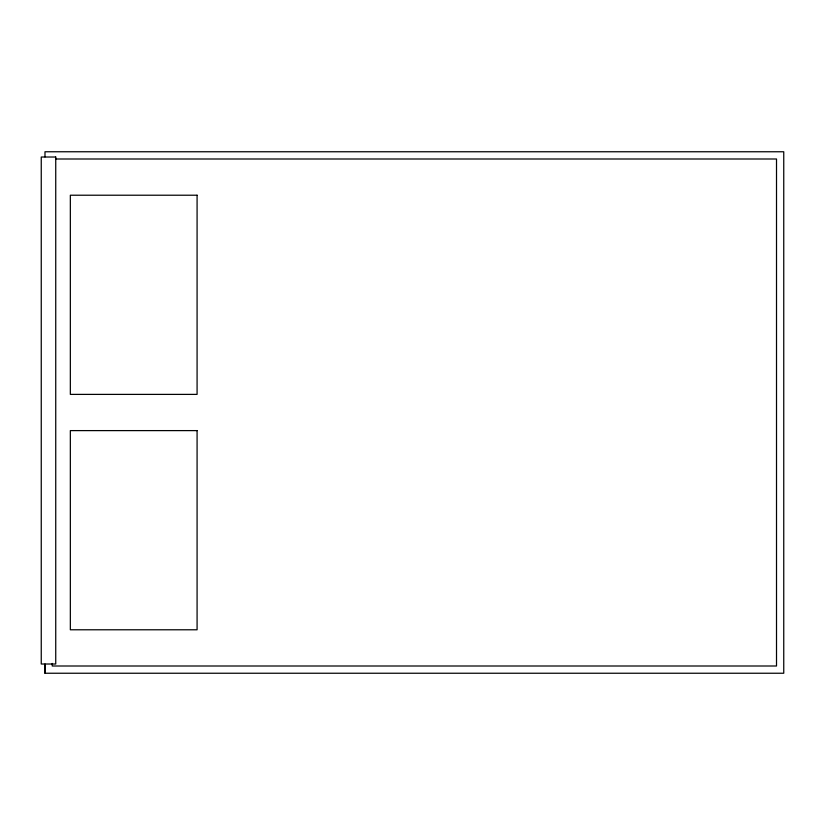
<?xml version="1.0" encoding="UTF-8"?>
<svg xmlns="http://www.w3.org/2000/svg" width="825" height="825" viewBox="0 0 825 825"><rect width="100%" height="100%" fill="white"/><g stroke="black" fill="none" stroke-linecap="round" stroke-linejoin="round"><path stroke-width="1.24" d="M44.983 673.241L44.983 664.238L44.983 673.241L783.75 673.241L783.75 151.759L44.983 151.759L44.983 156.894M56.1 158.998L776.511 158.998L776.511 666.002L52.233 666.002L52.233 663.434M55.739 157.018L41.25 157.018L41.25 664.012L55.739 664.012L55.739 157.018M197.082 195.216L70.342 195.216L70.342 394.391L197.082 394.391L197.082 195.216M197.082 430.609L70.342 430.609L70.342 629.784L197.082 629.784L197.082 430.609"/></g></svg>
